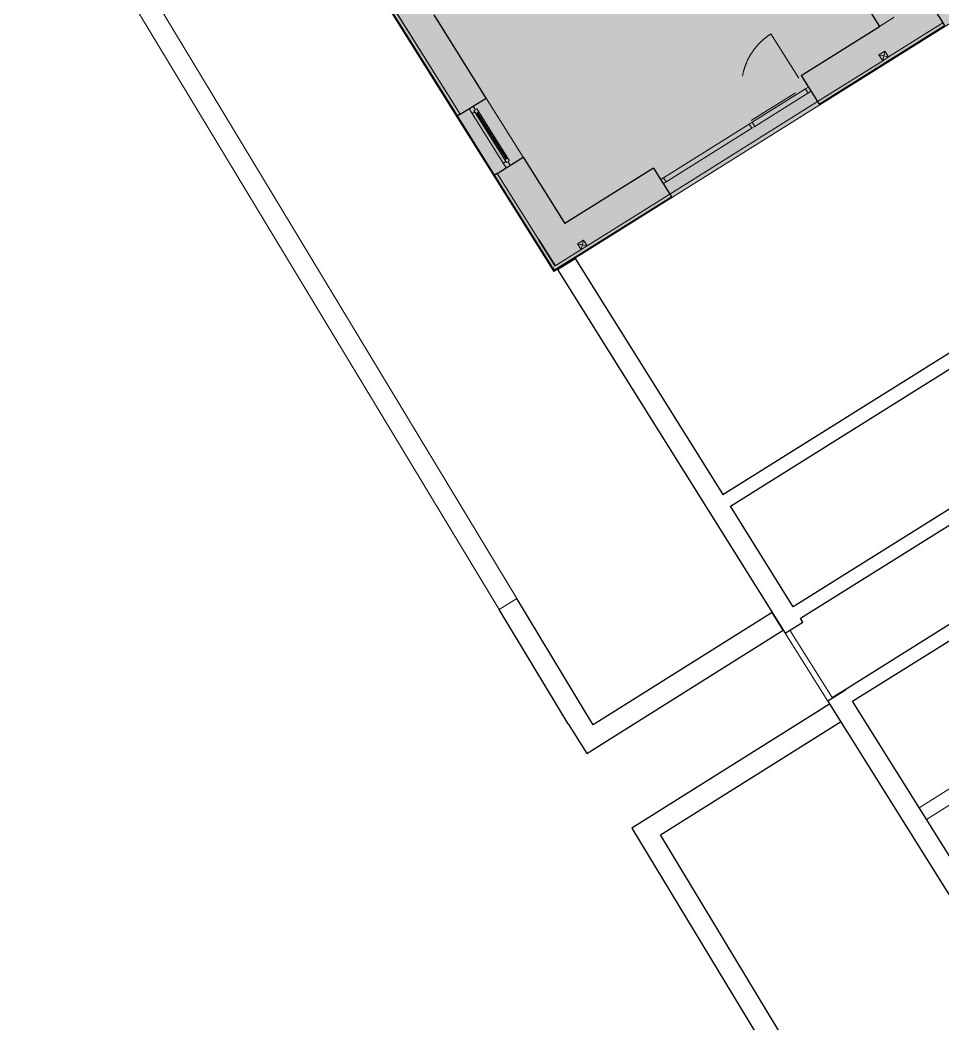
# Model space of a CAD drawing. Header units: millimetres. Extents: x 51291 to 245431, y -8645 to 72638.
# Drawn here: x 139810 to 153051, y 34252 to 48648 of the extents above; entities that cross this region are included whole.
import ezdxf

# ---------------------------------------------------------------- set-up
doc = ezdxf.new("R2010")
doc.units = ezdxf.units.MM
doc.linetypes.add('HA_Dash_2mm-S1mm', pattern=[1500, 750, -750])
for name, color, linetype, lineweight in [('A-DETL-____-THIN', 9, 'Continuous', 9), ('A-DETL-GENF-OTLN', 9, 'Continuous', 9), ('A-DOOR-____-OTLN', 9, 'Continuous', 9), ('A-FLOR-____-OTLN', 9, 'Continuous', 9), ('A-GLAZ-____-MCUT', 9, 'Continuous', 5), ('A-GLAZ-____-OTLN', 9, 'Continuous', 5), ('A-GLAZ-CURT-MCUT', 9, 'Continuous', 5), ('A-GLAZ-CURT-OTLN', 9, 'Continuous', 5), ('A-GLAZ-CWMG-MCUT', 9, 'Continuous', 5), ('A-GLAZ-CWMG-OTLN', 9, 'Continuous', 5), ('A-WALL-____-MCUT', 9, 'Continuous', 25), ('A-WALL-____-OTLN', 9, 'Continuous', 9), ('I-WALL-____-MCUT', 9, 'Continuous', 25), ('M-HVAC-DUCT-OTLN', 9, 'Continuous', 9)]:
    doc.layers.add(name, color=color, linetype=linetype, lineweight=lineweight)

# ---------------------------------------------------------------- blocks, each defined once
blk = doc.blocks.new('HA_WD_SinglePanel - 1000x2100-1653868-schema rezu D_140_5400')
at = {"layer": 'A-GLAZ-____-MCUT'}
for p, q in [((-420, 70), (-500, 70)), ((-500, 0), (-440, 0)), ((-440, -25), (-440, 25)), ((-440, 25), (-390, 25)), ((-420, 25), (-420, 70)), ((-390, 25), (-390, -25)), ((390, 5), (-390, 5)), ((390, -25), (390, 25)), ((390, 25), (440, 25)), ((500, 70), (420, 70)), ((420, 70), (420, 25)), ((440, 25), (440, -25)), ((440, 0), (500, 0)), ((-390, -25), (-440, -25)), ((390, -5), (-390, -5)), ((440, -25), (390, -25))]:
    blk.add_line(p, q, dxfattribs=at)
at = {"layer": 'A-GLAZ-____-OTLN'}
for p, q in [((440, 25), (-440, 25)), ((-440, -25), (-440, 25)), ((420, 70), (-420, 70)), ((390, 25), (-390, 25)), ((440, 25), (440, -25)), ((-440, -25), (440, -25)), ((390, -25), (-390, -25))]:
    blk.add_line(p, q, dxfattribs=at)
blk = doc.blocks.new('Systémový panel - Sklo-2038694-schema rezu D_140_5400')
at = {"layer": 'A-GLAZ-CURT-MCUT'}
for p, q in [((-725, 0), (725, 0)), ((-725, -70), (-725, 0)), ((725, -70), (-725, -70)), ((725, -70), (725, 0))]:
    blk.add_line(p, q, dxfattribs=at)
blk = doc.blocks.new('Obdélníková příčel - 50x70mm EXT-2038695-schema rezu D_140_5400')
at = {"layer": 'A-GLAZ-CWMG-MCUT'}
for p, q in [((0, 70), (-50, 70)), ((-50, 70), (-50, 0)), ((-50, 0), (0, 0)), ((0, 70), (0, 0))]:
    blk.add_line(p, q, dxfattribs=at)
blk = doc.blocks.new('Obdélníková příčel - 50x70mm EXT-2038696-schema rezu D_140_5400')
at = {"layer": 'A-GLAZ-CWMG-MCUT'}
for p, q in [((0, 70), (-50, 70)), ((-50, 70), (-50, 0)), ((-50, 0), (0, 0)), ((0, 70), (0, 0))]:
    blk.add_line(p, q, dxfattribs=at)
blk = doc.blocks.new('ABMV_CW_Single_Swing_Generic - Ex_Glass_SKLOPNE-2038697-schema rezu D_140_5400')
at = {"layer": 'A-DOOR-____-OTLN', "linetype": 'HA_Dash_2mm-S1mm', "lineweight": 5}
for p in [(450, 930), (-450, 30)]:
    blk.add_line(p, (450, 30), dxfattribs=at)
blk.add_arc((450, 30), 900, 90, 180, dxfattribs=at)
blk = doc.blocks.new('Obdélníková příčel - 50x70mm EXT-1480163-schema rezu D_140_5400')
at = {"layer": 'A-GLAZ-CWMG-OTLN'}
for p, q in [((-31448, 47661), (-32211, 47183)), ((-31411, 47601), (-32173, 47124))]:
    blk.add_line(p, q, dxfattribs=at)
blk = doc.blocks.new('Obdélníková příčel - 50x70mm EXT-2038693-schema rezu D_140_5400')
at = {"layer": 'A-GLAZ-CWMG-MCUT'}
for p, q in [((25, 70), (-25, 70)), ((-25, 70), (-25, 0)), ((-25, 0), (25, 0)), ((25, 70), (25, 0))]:
    blk.add_line(p, q, dxfattribs=at)
blk = doc.blocks.new('185-01_OBJEKT D_Central_rvt-3-schema rezu D_140_5400')
at = {"layer": 'A-FLOR-____-OTLN'}
blk.add_line((-33394, 46152), (-31275, 47479), dxfattribs=at)
at = {"layer": 'A-WALL-____-MCUT'}
for p, q in [((-36438, 47273), (-38760, 50980)), ((-29708, 48981), (-29474, 48608)), ((-36027, 47530), (-36775, 48725)), ((-31509, 47853), (-30386, 48556)), ((-31251, 47442), (-29451, 48570)), ((-29474, 48608), (-29451, 48570)), ((-31509, 47853), (-31275, 47480)), ((-36400, 47297), (-36027, 47530)), ((-31275, 47480), (-31251, 47442)), ((-36400, 47297), (-36438, 47273)), ((-35869, 46449), (-35496, 46683)), ((-35496, 46683), (-34899, 45729)), ((-33628, 46526), (-34899, 45729)), ((-33628, 46526), (-33394, 46153)), ((-35869, 46449), (-35907, 46425)), ((-35076, 45099), (-35907, 46425)), ((-35052, 45061), (-33370, 46114)), ((-33394, 46153), (-33370, 46114)), ((-35272, 45496), (-35038, 45123)), ((-35038, 45123), (-35272, 45496)), ((-35076, 45099), (-35052, 45061))]:
    blk.add_line(p, q, dxfattribs=at)
at = {"layer": 'A-WALL-____-MCUT', "lineweight": 9}
for p, q in [((-38722, 51004), (-36400, 47297)), ((-36400, 47297), (-38722, 51004)), ((-30386, 48556), (-30174, 48689)), ((-30254, 48119), (-29474, 48608)), ((-29474, 48608), (-30254, 48119)), ((-31275, 47480), (-30339, 48066)), ((-30339, 48066), (-31275, 47480)), ((-35869, 46449), (-35272, 45496)), ((-35272, 45496), (-35869, 46449)), ((-34581, 45409), (-33394, 46153)), ((-33394, 46153), (-34581, 45409)), ((-35038, 45123), (-34665, 45356)), ((-34665, 45356), (-35038, 45123))]:
    blk.add_line(p, q, dxfattribs=at)
at = {"layer": 'A-WALL-____-OTLN'}
for p, q in [((-36027, 47530), (-35496, 46683)), ((-35907, 46425), (-36438, 47273))]:
    blk.add_line(p, q, dxfattribs=at)
at = {"layer": 'I-WALL-____-MCUT'}
blk.add_line((-32262, 51552), (-30386, 48556), dxfattribs=at)
at = {"layer": 'M-HVAC-DUCT-OTLN', "lineweight": 5}
for p, q in [((-30392, 48151), (-30307, 48204)), ((-30392, 48151), (-30254, 48119)), ((-30339, 48066), (-30392, 48151)), ((-30339, 48066), (-30307, 48204)), ((-30254, 48119), (-30339, 48066)), ((-30307, 48204), (-30254, 48119)), ((-34718, 45441), (-34633, 45494)), ((-34665, 45356), (-34633, 45494)), ((-34633, 45494), (-34580, 45409)), ((-34718, 45441), (-34580, 45409)), ((-34665, 45356), (-34718, 45441)), ((-34580, 45409), (-34665, 45356))]:
    blk.add_line(p, q, dxfattribs=at)
at = {"layer": 'A-DOOR-____-OTLN', "color": 250, "lineweight": 9, "rotation": 32.06111111111168}
blk.add_blockref('ABMV_CW_Single_Swing_Generic - Ex_Glass_SKLOPNE-2038697-schema rezu D_140_5400', (-31829, 47422), dxfattribs=at)
at = {"layer": 'A-GLAZ-____-OTLN', "color": 250, "lineweight": 9, "rotation": 122.0611111111111}
blk.add_blockref('HA_WD_SinglePanel - 1000x2100-1653868-schema rezu D_140_5400', (-35948, 46990), dxfattribs=at)
at = {"layer": 'A-GLAZ-CURT-OTLN', "color": 250, "lineweight": 9, "rotation": 32.06111111111168}
blk.add_blockref('Systémový panel - Sklo-2038694-schema rezu D_140_5400', (-32867, 46772), dxfattribs=at)
at = {"layer": 'A-GLAZ-CWMG-OTLN', "color": 250, "lineweight": 9}
blk.add_blockref('Obdélníková příčel - 50x70mm EXT-1480163-schema rezu D_140_5400', (0, 0), dxfattribs=at)
at = {"layer": 'A-GLAZ-CWMG-OTLN', "color": 250, "lineweight": 9, "extrusion": (0, 0, -1), "rotation": 147.9388888888883}
for name, p in [('Obdélníková příčel - 50x70mm EXT-2038695-schema rezu D_140_5400', (31405, 47687)), ('Obdélníková příčel - 50x70mm EXT-2038693-schema rezu D_140_5400', (32232, 47170))]:
    blk.add_blockref(name, p, dxfattribs=at)
at = {"layer": 'A-GLAZ-CWMG-OTLN', "color": 250, "lineweight": 9, "rotation": 212.0611111111117}
blk.add_blockref('Obdélníková příčel - 50x70mm EXT-2038696-schema rezu D_140_5400', (-33524, 46360), dxfattribs=at)

msp = doc.modelspace()

# ---------------------------------------------------------------- hatches: boundary and pattern name
at = {"layer": 'A-DETL-GENF-OTLN'}
h = msp.add_hatch(color=255, dxfattribs=at)
h.paths.add_polyline_path([(147466.6, 45042.7), (171282.5, 59956.3), (164669, 70504.4), (140861.3, 55590.9), (147455.3, 45060.8)])
h.paths.add_polyline_path([(144627.4, 50517.5), (144335.5, 50983.7), (144971.1, 51381.8), (145263, 50915.7), (144688.5, 50555.8)])
h.paths.add_polyline_path([(149153.1, 53794.7), (148834.6, 54303.2), (149215.9, 54542.1), (149534.4, 54033.6), (149163.9, 53801.4)])
h.paths.add_polyline_path([(149631.9, 54094.6), (149313.4, 54603.1), (149554.9, 54754.4), (149873.4, 54245.9), (149717.8, 54148.4)])
h.paths.add_polyline_path([(155289.2, 57655.8), (154978.7, 58151.6), (155487.3, 58470.1), (155797.8, 57974.4), (155399.1, 57724.6)])
h.paths.add_polyline_path([(151128.7, 57940.7), (150747.3, 58550.9), (152551.8, 59681.1), (152933.7, 59071.3), (151184.9, 57975.9)])
h.paths.add_polyline_path([(156009.7, 58107.1), (155699.2, 58602.9), (156207.8, 58921.4), (156518.3, 58425.7), (156070.8, 58145.3)])
h.paths.add_polyline_path([(154798.2, 60239.1), (154660.2, 60459.5), (157829.8, 62444.8), (157967.8, 62224.4), (155150, 60459.5)])
h.paths.add_polyline_path([(161950.1, 61810.1), (161631.6, 62318.6), (161873.1, 62469.9), (162191.6, 61961.4), (162011.1, 61848.4)])
h.paths.add_polyline_path([(162289, 62022.5), (161970.6, 62530.9), (162351.9, 62769.8), (162670.4, 62261.3), (162430.1, 62110.8)])
h.paths.add_polyline_path([(157722.7, 62109.4), (157778.4, 62126.5), (157818.1, 62169.1), (157831.1, 62225.8), (157814, 62281.5), (157771.4, 62321.2), (157714.6, 62334.2), (157659, 62317.1), (157619.3, 62274.5), (157606.2, 62217.8), (157623.3, 62162.1), (157666, 62122.4), (157693.5, 62112.2)])
h.paths.add_polyline_path([(157721.5, 62141.8), (157681.2, 62151.1), (157650.9, 62179.3), (157639.2, 62224.4), (157651.5, 62264.3), (157676.2, 62289.6), (157715.8, 62301.7), (157756.2, 62292.5), (157786.5, 62264.3), (157798.6, 62224.4), (157789.3, 62184.3), (157761.1, 62154), (157722.7, 62142)])
h.paths.add_polyline_path([(166966.5, 64492), (166648, 65000.5), (167283.7, 65398.6), (167602.2, 64890.2), (167222.6, 64652.4)])

# ---------------------------------------------------------------- linework, layer by layer
at = {"layer": 'A-DETL-____-THIN'}
for p, q in [((147466.6, 45042.7), (171282.5, 59956.3)), ((140859, 55594.5), (147466.6, 45042.7))]:
    msp.add_line(p, q, dxfattribs=at)
at = {"layer": 'A-FLOR-____-OTLN'}
for p, q in [((151250.2, 47479.5), (149131.5, 46152.4)), ((147511.2, 45084.7), (147519.1, 45072)), ((150854.9, 39897), (151459.7, 38931.4)), ((151459.7, 38931.4), (151646.2, 39048.2)), ((151459.7, 38931.4), (151465.4, 38922.4))]:
    msp.add_line(p, q, dxfattribs=at)
at = {"layer": 'A-WALL-____-MCUT'}
for p, q in [((149894.7, 41844.6), (164450.1, 50961.5)), ((150000.8, 41675.1), (164556.3, 50792)), ((165594.2, 49436.6), (150903, 40234.7)), ((165700.4, 49267.1), (151009.2, 40065.2)), ((151646.2, 39048.2), (166425.4, 48305.3)), ((151752.3, 38878.7), (166531.6, 48135.8)), ((147519.1, 45072), (147773.4, 45231.3)), ((147773.4, 45231.3), (149894.7, 41844.6)), ((147519.1, 45072), (150787.1, 39854.5)), ((150903, 40234.7), (150000.8, 41675.1)), ((147929, 38712.4), (146937.3, 40354.3)), ((147673.4, 38555.2), (146683, 40195)), ((150601.4, 40151.1), (148034.8, 38543.5)), ((150760.6, 39896.9), (150601.4, 40151.1)), ((151041.4, 40013.7), (151009.2, 40065.2)), ((147939.8, 38130), (150760.6, 39896.9)), ((150787.1, 39854.5), (151041.4, 40013.7)), ((151651.8, 39039.1), (151397.6, 38879.9)), ((151646.2, 39048.2), (151651.8, 39039.1)), ((151397.6, 38879.9), (153594.4, 35372.6)), ((153848.7, 35531.8), (151752.3, 38878.7)), ((151424.1, 38837.5), (148588.1, 37061.2)), ((148034.8, 38543.5), (147929, 38712.4)), ((148997.8, 36963.8), (151583.4, 38583.3)), ((147673.4, 38555.2), (147939.8, 38130)), ((148588.1, 37061.2), (155339.6, 25907.2)), ((155311.5, 26533.1), (148997.8, 36963.8))]:
    msp.add_line(p, q, dxfattribs=at)
at = {"layer": 'A-WALL-____-OTLN'}
for p, q in [((140067.4, 51728.4), (146937.3, 40354.3)), ((146683, 40195), (139810.4, 51573.6)), ((152707.8, 37353.2), (167093.8, 46364)), ((167369.5, 46300.6), (152814, 37183.7)), ((146937.3, 40354.3), (146683, 40195)), ((151397.6, 38879.9), (150787.1, 39854.5)), ((151459.7, 38931.4), (151465.4, 38922.4))]:
    msp.add_line(p, q, dxfattribs=at)

# ---------------------------------------------------------------- block references
at = {"lineweight": 5}
msp.add_blockref('185-01_OBJEKT D_Central_rvt-3-schema rezu D_140_5400', (182525.4, 0), dxfattribs=at)

doc.saveas('drawing.dxf')
